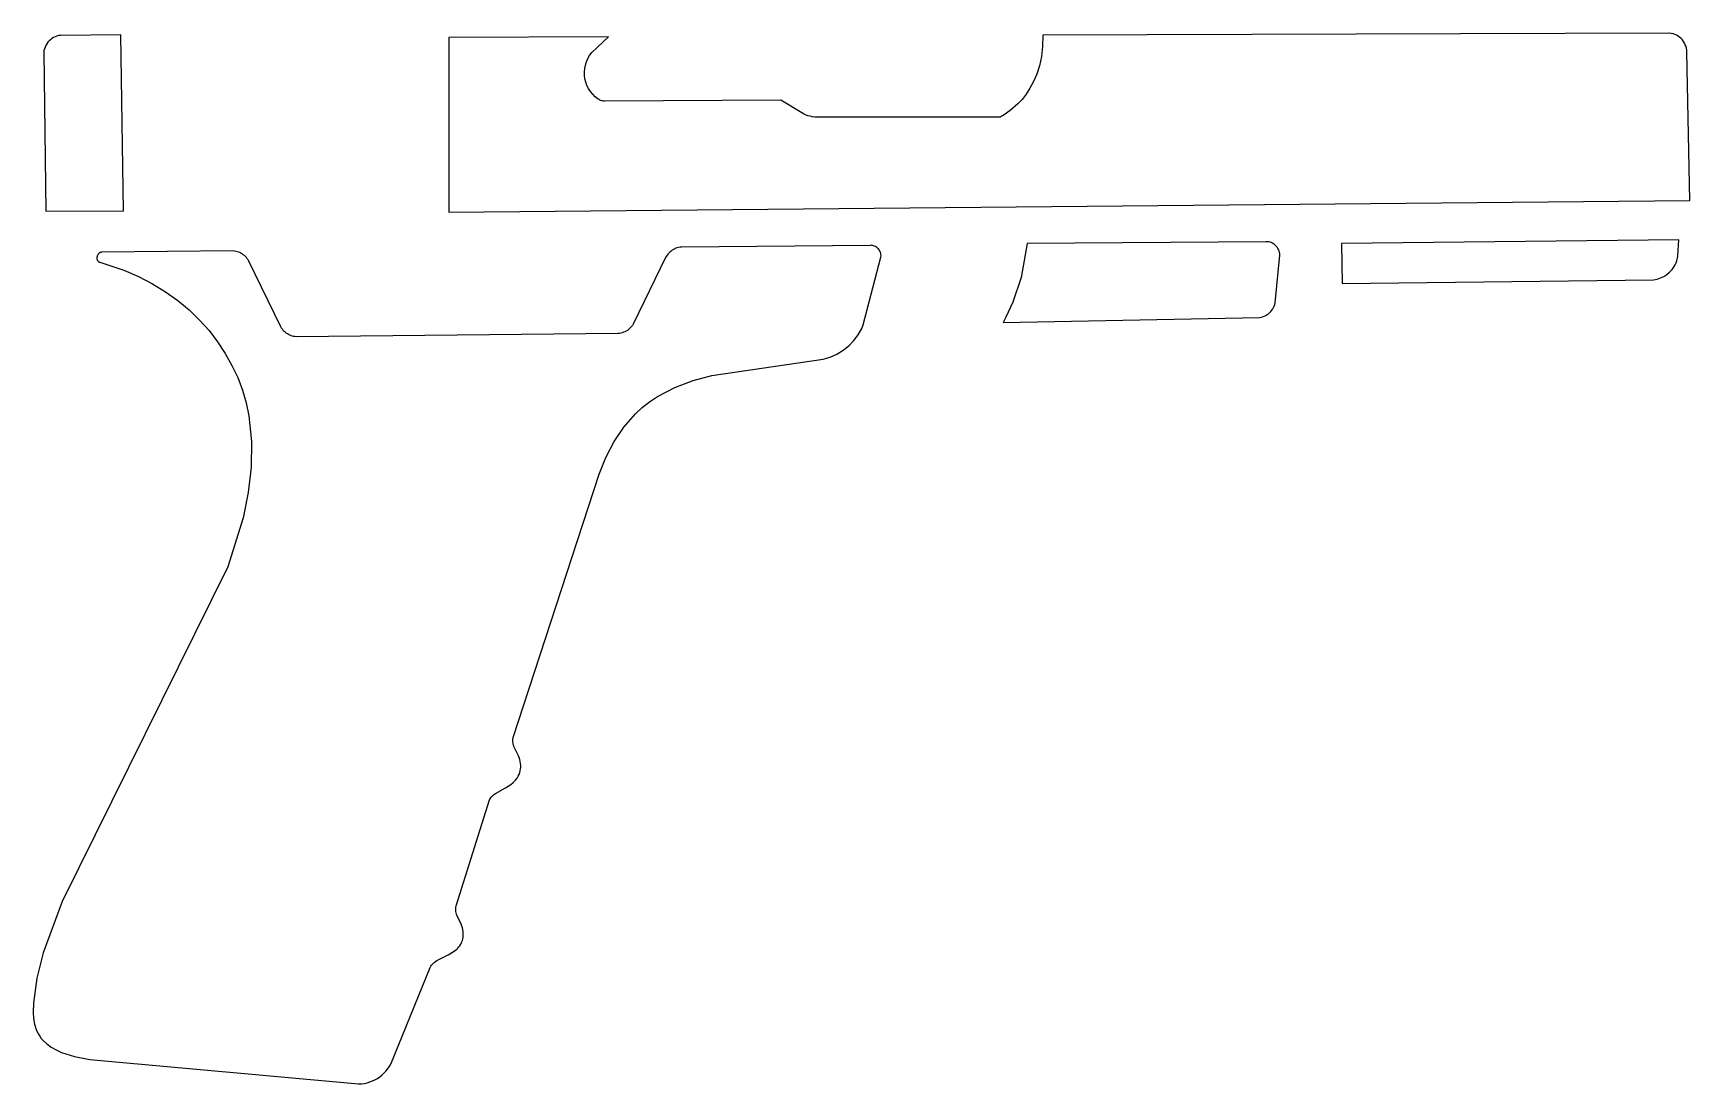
# Model space of a CAD drawing. Header units: metres. Extents: x 22 to 179, y -282 to -182.
import ezdxf

# ---------------------------------------------------------------- set-up
doc = ezdxf.new("R2010")
doc.units = ezdxf.units.M

msp = doc.modelspace()

# ---------------------------------------------------------------- linework, layer by layer
for points in [[(30.37459, -199.05218), (30.122114, -182.297578), (24.365458, -182.35295), (24.186134, -182.381906), (24.01316, -182.428134), (23.847552, -182.490364), (23.690326, -182.568088), (23.542244, -182.660036), (23.404068, -182.765446), (23.277068, -182.883556), (23.161752, -183.013096), (23.05939, -183.153558), (22.97049, -183.303672), (22.896322, -183.462676), (22.837648, -183.629554), (22.79523, -183.80329), (22.770338, -183.983122), (22.972014, -199.08393), (30.37459, -199.051926)], [(179.130452, -183.953404), (179.117498, -183.765698), (179.08651, -183.583834), (179.03825, -183.408574), (178.973734, -183.24068), (178.893978, -183.081168), (178.799744, -182.9308), (178.692048, -182.790592), (178.571906, -182.661306), (178.44008, -182.543958), (178.297332, -182.439564), (178.144932, -182.348886), (177.983642, -182.272686), (177.814224, -182.21198), (177.637694, -182.167784), (177.455068, -182.14086), (117.843554, -182.345076), (117.820694, -183.400192), (117.708426, -184.3659), (117.519196, -185.245248), (117.26545, -186.04103), (116.959888, -186.756294), (116.614956, -187.393834), (116.243354, -187.956698), (115.857528, -188.44768), (115.470178, -188.869828), (114.74069, -189.51956), (114.15522, -189.929516), (113.767108, -190.146432), (96.15805, -190.127128), (95.927672, -190.10249), (95.70085, -190.059564), (95.4786, -189.998858), (95.261684, -189.920626), (95.051626, -189.825122), (92.920058, -188.50991), (76.129388, -188.630814), (76.03998, -188.619638), (75.951842, -188.602112), (75.865228, -188.57849), (75.780646, -188.548772), (75.69835, -188.512958), (75.618594, -188.471048), (75.541886, -188.423296), (75.257406, -188.207142), (75.006708, -187.965588), (74.789792, -187.701936), (74.607166, -187.419488), (74.459084, -187.121292), (74.3458, -186.81065), (74.267314, -186.490864), (74.224134, -186.165236), (74.216514, -185.836814), (74.244454, -185.5089), (74.308462, -185.184542), (74.408792, -184.867042), (74.545444, -184.559702), (74.718926, -184.265824), (74.929492, -183.988456), (76.51623, -182.491126), (61.312552, -182.545228), (61.310774, -199.183498), (179.405534, -198.088504), (179.129944, -183.95315)], [(101.41585, -202.34148), (83.454494, -202.50404), (83.319366, -202.520042), (83.186778, -202.545442), (83.057238, -202.58024), (82.931, -202.623928), (82.808572, -202.676252), (82.690462, -202.736958), (82.576924, -202.805792), (82.46872, -202.8825), (82.366104, -202.966828), (82.26933, -203.058268), (82.178906, -203.15682), (82.09534, -203.261976), (82.01914, -203.373482), (81.950814, -203.491084), (78.855824, -209.846672), (78.781656, -209.96148), (78.699614, -210.069938), (78.61046, -210.171538), (78.514448, -210.266026), (78.412086, -210.353148), (78.303882, -210.43265), (78.19009, -210.504024), (78.071218, -210.567016), (77.948028, -210.621372), (77.82052, -210.666838), (77.689456, -210.70316), (77.555344, -210.72983), (77.418438, -210.746594), (46.803818, -211.047584), (46.673008, -211.034376), (46.544738, -211.01177), (46.419262, -210.98002), (46.296834, -210.939634), (46.178216, -210.890612), (46.063662, -210.833208), (45.953426, -210.76793), (45.84827, -210.695032), (45.748448, -210.614768), (45.654468, -210.527392), (45.566584, -210.432904), (45.485558, -210.332066), (45.411644, -210.224878), (45.345096, -210.111594), (42.279824, -203.83754), (42.211752, -203.721208), (42.135806, -203.611226), (42.052494, -203.507594), (41.962578, -203.41082), (41.866058, -203.320904), (41.763696, -203.238354), (41.655746, -203.163424), (41.542716, -203.096368), (41.425114, -203.03744), (41.303448, -202.987148), (41.177972, -202.945492), (41.049194, -202.91298), (40.917622, -202.889612), (40.78351, -202.875896), (28.305506, -202.985116), (28.256992, -202.99299), (28.210764, -203.005182), (28.166822, -203.021184), (28.125166, -203.040996), (28.08605, -203.064364), (28.049474, -203.09078), (28.015438, -203.120244), (27.984196, -203.152248), (27.955748, -203.186538), (27.930094, -203.22286), (27.907234, -203.26096), (27.887168, -203.300584), (27.87015, -203.341478), (27.85618, -203.383388), (27.845258, -203.42606), (27.837638, -203.468986), (27.83332, -203.512166), (27.832304, -203.555092), (27.83459, -203.59751), (27.840432, -203.639166), (27.84983, -203.679806), (27.862784, -203.719176), (27.879294, -203.757022), (27.899614, -203.79309), (27.92349, -203.827126), (27.95143, -203.858622), (27.98318, -203.887578), (28.018994, -203.913486), (28.058618, -203.936092), (28.10256, -203.955396), (30.401768, -204.704188), (31.805118, -205.306168), (33.128966, -205.99146), (34.371788, -206.754222), (35.532314, -207.588612), (36.60902, -208.488788), (37.600382, -209.448654), (38.50513, -210.462368), (39.32174, -211.523834), (40.048942, -212.627464), (40.685212, -213.766908), (41.229026, -214.936578), (41.679114, -216.130378), (42.033952, -217.342466), (42.292016, -218.567), (42.536872, -221.02318), (42.505884, -223.462596), (42.235628, -225.879406), (41.757346, -228.26853), (40.302434, -232.943908), (24.53894, -264.81532), (22.732238, -269.67307), (22.130258, -272.091658), (21.802344, -274.456906), (21.764752, -275.352764), (21.800312, -275.946108), (21.89607, -276.487636), (22.051518, -276.979888), (22.15134, -277.208488), (22.265894, -277.425658), (22.39518, -277.631906), (22.538944, -277.827486), (22.697186, -278.012652), (23.057104, -278.353266), (23.474426, -278.656288), (23.94839, -278.924512), (24.478742, -279.160224), (25.70607, -279.545288), (27.152092, -279.832308), (52.737766, -282.161234), (53.012594, -282.145994), (53.282596, -282.109926), (53.546502, -282.053792), (53.80355, -281.9781), (54.052724, -281.883358), (54.293262, -281.770582), (54.523894, -281.64028), (54.743858, -281.493214), (54.952138, -281.330146), (55.147972, -281.151584), (55.330344, -280.95829), (55.498238, -280.751026), (55.650638, -280.530554), (55.786528, -280.297382), (59.537346, -271.076928), (59.60237, -270.965168), (59.676284, -270.858742), (59.75858, -270.758158), (59.849004, -270.664178), (59.947302, -270.577056), (60.053474, -270.497554), (60.167012, -270.426434), (61.26734, -269.866872), (61.828172, -269.523972), (62.06871, -269.334996), (62.174882, -269.235174), (62.269878, -269.131542), (62.352682, -269.023846), (62.456314, -268.858746), (62.539626, -268.691614), (62.603888, -268.522704), (62.649862, -268.352016), (62.678818, -268.180058), (62.691772, -268.007084), (62.68974, -267.833348), (62.673738, -267.659104), (62.604142, -267.310108), (62.491366, -266.962382), (62.107318, -266.151868), (62.056772, -266.021312), (62.018164, -265.887962), (61.992002, -265.75258), (61.978286, -265.615928), (61.97727, -265.478514), (61.988954, -265.3411), (62.013338, -265.204702), (65.183766, -255.128776), (65.245488, -255.024636), (65.31483, -254.925322), (65.391538, -254.831088), (65.475358, -254.742188), (65.566036, -254.659384), (65.663318, -254.58293), (65.767204, -254.513588), (66.71818, -253.993396), (67.22364, -253.653798), (67.448176, -253.467108), (67.648836, -253.26594), (67.82181, -253.048262), (67.927474, -252.879606), (68.012056, -252.708664), (68.076572, -252.53569), (68.122292, -252.361192), (68.150232, -252.185424), (68.161662, -252.008386), (68.157598, -251.830586), (68.139056, -251.652278), (68.063364, -251.295662), (67.943476, -250.94057), (67.54495, -250.120912), (67.494404, -249.994674), (67.455288, -249.865642), (67.427856, -249.734578), (67.412108, -249.60199), (67.408044, -249.46864), (67.415918, -249.33529), (67.435984, -249.202448), (75.6158, -224.119948), (76.261722, -222.528892), (77.0382, -221.027498), (77.97165, -219.6338), (79.08798, -218.365324), (79.72298, -217.783664), (80.413606, -217.23985), (81.16316, -216.736168), (82.81543, -215.870536), (84.554568, -215.213692), (86.35619, -214.725758), (96.952816, -213.185248), (97.619566, -212.97773), (98.248724, -212.69071), (98.833686, -212.329522), (99.367848, -211.899246), (99.84486, -211.404708), (100.258118, -210.850988), (100.601272, -210.24342), (100.744528, -209.92084), (102.434644, -203.47813), (102.443026, -203.352654), (102.43566, -203.22921), (102.413562, -203.109068), (102.37724, -202.993244), (102.32771, -202.883262), (102.265734, -202.779884), (102.192074, -202.684634), (102.107492, -202.598528), (102.01275, -202.522582), (101.908864, -202.45832), (101.796342, -202.406758), (101.6762, -202.368912), (101.5492, -202.346306), (101.416358, -202.339702)], [(139.070588, -201.993246), (116.362226, -202.173078), (115.762024, -205.409292), (114.99469, -207.75803), (114.333782, -209.189066), (114.052604, -209.672682), (138.443716, -209.19948), (138.601704, -209.174334), (138.754866, -209.135218), (138.902186, -209.08264), (139.043156, -209.017362), (139.177014, -208.940146), (139.302998, -208.851754), (139.4206, -208.752694), (139.529058, -208.643474), (139.627356, -208.524856), (139.714986, -208.397602), (139.79144, -208.26222), (139.855702, -208.119472), (139.907264, -207.97012), (139.94511, -207.814672), (140.397992, -203.28128), (140.389102, -203.14031), (140.36548, -203.003658), (140.327888, -202.872086), (140.277088, -202.746356), (140.213842, -202.62723), (140.138912, -202.515724), (140.05306, -202.4126), (139.957302, -202.318874), (139.852146, -202.235308), (139.738608, -202.162664), (139.617196, -202.101704), (139.488926, -202.053444), (139.35456, -202.018646), (139.21486, -201.998326), (139.070588, -201.993246)], [(146.317716, -205.989174), (175.951388, -205.624684), (176.29251, -205.554834), (176.6189, -205.444344), (176.927002, -205.295246), (177.213768, -205.11008), (177.475642, -204.891132), (177.709576, -204.640942), (177.912014, -204.361542), (178.008534, -204.192886), (178.090322, -204.016864), (178.167538, -203.80071), (178.223672, -203.577952), (178.26101, -203.350876), (178.364896, -201.807064), (146.273774, -202.177396), (146.317716, -205.988666)]]:
    msp.add_lwpolyline(points)

doc.saveas('drawing.dxf')
